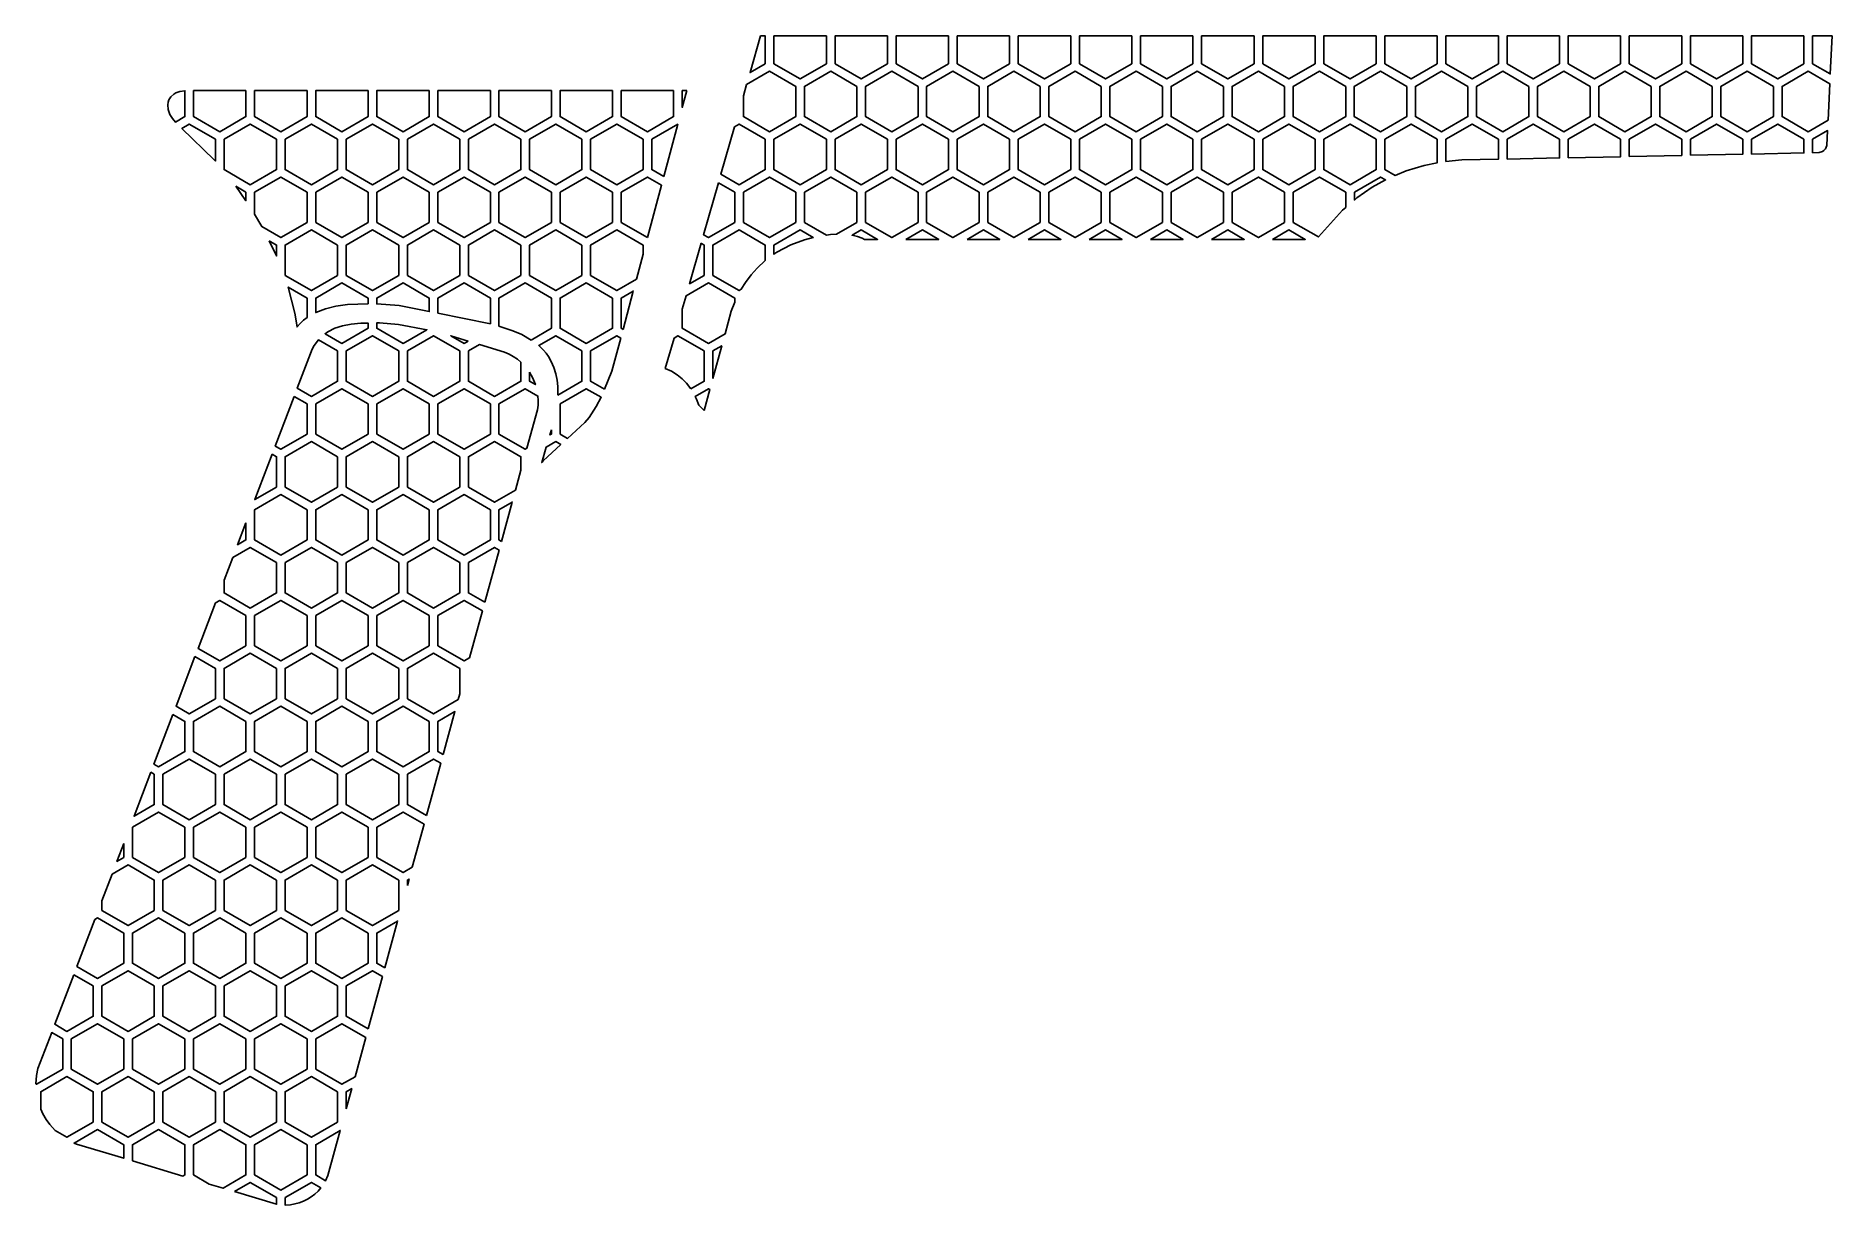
# Model space of a CAD drawing. Header units: millimetres. Extents: x 185 to 289, y -154 to -86.
import ezdxf

# ---------------------------------------------------------------- set-up
doc = ezdxf.new("R2010")
doc.units = ezdxf.units.MM

# ---------------------------------------------------------------- blocks, each defined once
blk = doc.blocks.new('HEX')
blk.add_lwpolyline([(1.516, 0.875), (0, 1.75), (-1.516, 0.875), (-1.516, -0.875), (0, -1.75), (1.516, -0.875)], close=True)

msp = doc.modelspace()

# ---------------------------------------------------------------- linework, layer by layer
for points in [[(226.608, -86.168), (226.884, -86.167), (226.884, -87.772), (226.003, -88.281), (226.608, -86.168)], [(230.415, -86.167), (230.415, -87.772), (228.9, -88.647), (227.384, -87.772), (227.384, -86.167), (230.415, -86.167)], [(233.946, -86.167), (233.946, -87.772), (232.431, -88.647), (230.915, -87.772), (230.915, -86.167), (233.946, -86.167)], [(237.478, -86.167), (237.478, -87.772), (235.962, -88.647), (234.446, -87.772), (234.446, -86.167), (237.478, -86.167)], [(241.009, -86.167), (241.009, -87.772), (239.493, -88.647), (237.978, -87.772), (237.978, -86.167), (241.009, -86.167)], [(244.54, -86.167), (244.54, -87.772), (243.024, -88.647), (241.509, -87.772), (241.509, -86.167), (244.54, -86.167)], [(248.071, -86.167), (248.071, -87.772), (246.555, -88.647), (245.04, -87.772), (245.04, -86.167), (248.071, -86.167)], [(251.602, -86.167), (251.602, -87.772), (250.086, -88.647), (248.571, -87.772), (248.571, -86.167), (251.602, -86.167)], [(255.133, -86.167), (255.133, -87.772), (253.617, -88.647), (252.102, -87.772), (252.102, -86.167), (255.133, -86.167)], [(258.664, -86.167), (258.664, -87.772), (257.149, -88.647), (255.633, -87.772), (255.633, -86.167), (258.664, -86.167)], [(262.195, -86.167), (262.195, -87.772), (260.68, -88.647), (259.164, -87.772), (259.164, -86.167), (262.195, -86.167)], [(265.726, -86.167), (265.726, -87.772), (264.211, -88.647), (262.695, -87.772), (262.695, -86.167), (265.726, -86.167)], [(269.257, -86.167), (269.257, -87.772), (267.742, -88.647), (266.226, -87.772), (266.226, -86.167), (269.257, -86.167)], [(272.788, -86.167), (272.788, -87.772), (271.273, -88.647), (269.757, -87.772), (269.757, -86.167), (272.788, -86.167)], [(276.32, -86.167), (276.32, -87.772), (274.804, -88.647), (273.288, -87.772), (273.288, -86.167), (276.32, -86.167)], [(279.851, -86.167), (279.851, -87.772), (278.335, -88.647), (276.82, -87.772), (276.82, -86.167), (279.851, -86.167)], [(283.382, -86.167), (283.382, -87.772), (281.866, -88.647), (280.351, -87.772), (280.351, -86.167), (283.382, -86.167)], [(286.913, -86.167), (286.913, -87.772), (285.397, -88.647), (283.882, -87.772), (283.882, -86.167), (286.913, -86.167)], [(288.541, -86.167), (288.438, -88.364), (287.413, -87.772), (287.413, -86.167), (288.541, -86.167)], [(225.805, -88.972), (227.134, -88.205), (228.65, -89.08), (228.65, -90.83), (227.134, -91.705), (225.619, -90.83), (225.619, -89.624), (225.805, -88.972)], [(288.312, -91.042), (287.163, -91.705), (285.647, -90.83), (285.647, -89.08), (287.163, -88.205), (288.411, -88.926), (288.312, -91.042)], [(192.623, -90.946), (192.475, -90.702), (192.381, -90.427), (192.358, -90.14), (192.377, -90), (192.418, -89.867), (192.525, -89.685), (192.706, -89.523), (192.812, -89.464), (193.045, -89.383), (193.339, -89.337), (193.339, -90.83), (192.792, -91.145), (192.623, -90.946)], [(196.87, -89.327), (196.87, -90.83), (195.354, -91.705), (193.839, -90.83), (193.839, -89.327), (196.87, -89.327)], [(200.401, -89.327), (200.401, -90.83), (198.886, -91.705), (197.37, -90.83), (197.37, -89.327), (200.401, -89.327)], [(203.932, -89.327), (203.932, -90.83), (202.417, -91.705), (200.901, -90.83), (200.901, -89.327), (203.932, -89.327)], [(207.463, -89.327), (207.463, -90.83), (205.948, -91.705), (204.432, -90.83), (204.432, -89.327), (207.463, -89.327)], [(210.994, -89.327), (210.994, -90.83), (209.479, -91.705), (207.963, -90.83), (207.963, -89.327), (210.994, -89.327)], [(214.525, -89.327), (214.525, -90.83), (213.01, -91.705), (211.494, -90.83), (211.494, -89.327), (214.525, -89.327)], [(218.057, -89.327), (218.057, -90.83), (216.541, -91.705), (215.025, -90.83), (215.025, -89.327), (218.057, -89.327)], [(221.588, -89.326), (221.588, -90.83), (220.072, -91.705), (218.557, -90.83), (218.557, -89.327), (221.588, -89.326)], [(222.346, -89.326), (222.088, -90.294), (222.088, -89.326), (222.346, -89.326)], [(195.038, -93.323), (193.164, -91.508), (193.589, -91.263), (195.104, -92.138), (195.104, -93.403), (195.038, -93.323)], [(221.021, -94.291), (220.322, -93.888), (220.322, -92.138), (221.828, -91.269), (221.021, -94.291)], [(225.106, -91.414), (225.369, -91.263), (226.884, -92.138), (226.884, -93.888), (225.369, -94.763), (224.321, -94.158), (225.106, -91.414)], [(264.961, -93.646), (263.921, -93.965), (263.29, -94.231), (262.695, -93.888), (262.695, -92.138), (264.211, -91.263), (265.726, -92.138), (265.726, -93.495), (264.961, -93.646)], [(267.133, -93.333), (266.226, -93.416), (266.226, -92.138), (267.742, -91.263), (269.257, -92.138), (269.257, -93.29), (267.133, -93.333)], [(269.757, -93.28), (269.757, -92.138), (271.273, -91.263), (272.788, -92.138), (272.788, -93.218), (269.757, -93.28)], [(273.288, -93.208), (273.288, -92.138), (274.804, -91.263), (276.32, -92.138), (276.32, -93.146), (273.288, -93.208)], [(276.82, -93.136), (276.82, -92.138), (278.335, -91.263), (279.851, -92.138), (279.851, -93.075), (276.82, -93.136)], [(280.351, -93.065), (280.351, -92.138), (281.866, -91.263), (283.382, -92.138), (283.382, -93.003), (280.351, -93.065)], [(283.882, -92.993), (283.882, -92.138), (285.397, -91.263), (286.913, -92.138), (286.913, -92.931), (283.882, -92.993)], [(288.237, -92.502), (288.16, -92.685), (288.063, -92.794), (287.982, -92.85), (287.793, -92.913), (287.413, -92.921), (287.413, -92.138), (288.284, -91.635), (288.237, -92.502)], [(197.37, -96.476), (197.37, -95.196), (198.886, -94.321), (200.401, -95.196), (200.401, -96.946), (198.886, -97.821), (197.791, -97.189), (197.37, -96.476)], [(220.08, -97.817), (218.557, -96.946), (218.557, -95.196), (220.072, -94.321), (220.887, -94.792), (220.08, -97.817)], [(230.662, -97.641), (230.418, -97.678), (229.15, -96.946), (229.15, -95.196), (230.665, -94.321), (232.181, -95.196), (232.181, -96.946), (230.995, -97.631), (230.662, -97.641)], [(260.241, -96.239), (258.849, -97.783), (257.399, -96.946), (257.399, -95.196), (258.914, -94.321), (260.43, -95.196), (260.43, -96.078), (260.241, -96.239)], [(261.969, -94.91), (261.073, -95.529), (260.93, -95.651), (260.93, -95.196), (262.445, -94.321), (262.736, -94.489), (261.969, -94.91)], [(196.281, -94.856), (196.87, -95.196), (196.87, -95.692), (196.281, -94.856)], [(224.179, -94.653), (225.119, -95.196), (225.119, -96.946), (223.603, -97.821), (223.319, -97.657), (224.179, -94.653)], [(219.436, -100.227), (218.307, -100.879), (216.791, -100.004), (216.791, -98.254), (218.307, -97.379), (219.822, -98.254), (219.822, -98.782), (219.436, -100.227)], [(226.884, -99.153), (226.414, -99.58), (226.062, -99.973), (225.733, -100.415), (225.492, -100.808), (225.369, -100.879), (223.853, -100.004), (223.853, -98.254), (225.369, -97.379), (226.884, -98.254), (226.884, -99.153)], [(229.144, -97.952), (228.358, -98.245), (227.56, -98.665), (227.384, -98.782), (227.384, -98.254), (228.9, -97.379), (229.66, -97.818), (229.144, -97.952)], [(232.618, -97.926), (232.492, -97.862), (232.218, -97.76), (231.902, -97.685), (232.431, -97.379), (233.378, -97.926), (232.618, -97.926)], [(235.015, -97.926), (235.962, -97.379), (236.909, -97.926), (235.015, -97.926)], [(238.546, -97.926), (239.493, -97.379), (240.44, -97.926), (238.546, -97.926)], [(242.077, -97.926), (243.024, -97.379), (243.971, -97.926), (242.077, -97.926)], [(245.608, -97.926), (246.555, -97.379), (247.502, -97.926), (245.608, -97.926)], [(249.14, -97.926), (250.086, -97.379), (251.033, -97.926), (249.14, -97.926)], [(252.671, -97.926), (253.617, -97.379), (254.564, -97.926), (252.671, -97.926)], [(256.202, -97.926), (257.149, -97.379), (258.095, -97.926), (256.202, -97.926)], [(198.221, -98.015), (198.636, -98.254), (198.636, -98.877), (198.221, -98.015)], [(223.177, -98.152), (223.353, -98.254), (223.353, -100.004), (222.508, -100.492), (223.177, -98.152)], [(200.204, -102.594), (200.006, -102.777), (199.829, -102.98), (199.697, -102.187), (199.312, -100.683), (200.401, -101.312), (200.401, -102.443), (200.204, -102.594)], [(202.731, -101.686), (202.07, -101.783), (201.46, -101.936), (200.901, -102.153), (200.901, -101.312), (202.417, -100.437), (203.932, -101.312), (203.932, -101.645), (202.731, -101.686)], [(205.732, -101.75), (204.432, -101.656), (204.432, -101.312), (205.948, -100.437), (207.463, -101.312), (207.463, -102.096), (205.732, -101.75)], [(207.963, -102.197), (207.963, -101.312), (209.479, -100.437), (210.994, -101.312), (210.994, -102.803), (207.963, -102.197)], [(213.35, -103.741), (212.805, -103.43), (212.303, -103.207), (211.494, -102.936), (211.494, -101.312), (213.01, -100.437), (214.525, -101.312), (214.525, -103.062), (213.35, -103.741)], [(224.921, -102.063), (224.56, -103.385), (223.603, -103.937), (222.088, -103.062), (222.088, -101.959), (222.31, -101.184), (223.603, -100.437), (225.119, -101.312), (225.119, -101.557), (224.921, -102.063)], [(218.663, -103.124), (218.557, -103.062), (218.557, -101.312), (219.254, -100.909), (218.663, -103.124)], [(201.607, -103.261), (202.004, -103.062), (202.452, -102.919), (202.953, -102.824), (203.51, -102.767), (203.932, -102.762), (203.932, -103.062), (202.417, -103.937), (201.442, -103.374), (201.607, -103.261)], [(204.585, -102.755), (205.696, -102.844), (207.325, -103.142), (205.948, -103.937), (204.432, -103.062), (204.432, -102.756), (204.585, -102.755)], [(200.691, -104.274), (200.817, -104.056), (201.06, -103.731), (202.167, -104.37), (202.167, -106.12), (200.651, -106.995), (199.834, -106.523), (200.691, -104.274)], [(209.713, -103.802), (209.479, -103.937), (208.707, -103.492), (209.713, -103.802)], [(214.896, -106.925), (214.894, -106.425), (214.851, -106.056), (214.775, -105.691), (214.663, -105.331), (214.51, -104.978), (214.357, -104.701), (214.219, -104.504), (214.062, -104.319), (213.791, -104.063), (214.775, -103.495), (216.291, -104.37), (216.291, -106.12), (214.896, -106.925)], [(217.599, -106.587), (216.791, -106.12), (216.791, -104.37), (218.307, -103.495), (218.53, -103.624), (218.02, -105.533), (217.599, -106.587)], [(222.585, -106.564), (222.335, -106.238), (222.077, -105.977), (221.786, -105.745), (221.463, -105.546), (221.108, -105.382), (221.611, -103.626), (221.838, -103.495), (223.353, -104.37), (223.353, -106.12), (222.585, -106.564)], [(212.555, -104.856), (212.76, -105.024), (212.76, -106.12), (211.244, -106.995), (209.729, -106.12), (209.729, -104.37), (210.364, -104.003), (211.808, -104.449), (212.074, -104.564), (212.323, -104.699), (212.555, -104.856)], [(223.853, -105.968), (223.853, -104.37), (224.372, -104.07), (223.853, -105.968)], [(213.26, -105.607), (213.432, -105.897), (213.604, -106.319), (213.26, -106.12), (213.26, -105.607)], [(213.759, -107.22), (213.75, -107.5), (213.714, -107.782), (213.108, -109.996), (213.01, -110.053), (211.494, -109.178), (211.494, -107.428), (213.01, -106.553), (213.744, -106.977), (213.759, -107.22)], [(217.118, -107.591), (216.702, -108.212), (216.465, -108.497), (215.453, -109.425), (215.025, -109.178), (215.025, -107.428), (216.541, -106.553), (217.4, -107.049), (217.118, -107.591)], [(223.347, -107.819), (223.043, -107.503), (222.914, -107.16), (222.834, -106.997), (223.603, -106.553), (223.681, -106.598), (223.347, -107.819)], [(199.653, -106.996), (200.401, -107.428), (200.401, -109.178), (198.886, -110.053), (198.56, -109.865), (199.653, -106.996)], [(214.525, -108.938), (214.525, -109.178), (214.439, -109.228), (214.525, -108.938)], [(212.446, -112.417), (211.244, -113.111), (209.729, -112.236), (209.729, -110.486), (211.244, -109.611), (212.76, -110.486), (212.76, -111.27), (212.446, -112.417)], [(214.039, -110.72), (213.961, -110.823), (214.23, -109.926), (214.775, -109.611), (215.066, -109.779), (214.039, -110.72)], [(198.38, -110.338), (198.636, -110.486), (198.636, -112.236), (197.38, -112.961), (198.38, -110.338)], [(211.637, -115.376), (211.494, -115.294), (211.494, -113.544), (212.259, -113.103), (211.637, -115.376)], [(196.87, -114.299), (196.87, -115.294), (196.384, -115.575), (196.87, -114.299)], [(196.102, -116.315), (197.12, -115.727), (198.636, -116.602), (198.636, -118.352), (197.12, -119.227), (195.604, -118.352), (195.604, -117.62), (196.102, -116.315)], [(210.673, -118.897), (209.729, -118.352), (209.729, -116.602), (211.244, -115.727), (211.5, -115.875), (210.673, -118.897)], [(195.105, -118.929), (195.354, -118.785), (196.87, -119.66), (196.87, -121.41), (195.354, -122.285), (194.102, -121.562), (195.105, -118.929)], [(209.797, -122.102), (209.479, -122.285), (207.963, -121.41), (207.963, -119.66), (209.479, -118.785), (210.537, -119.396), (209.797, -122.102)], [(193.922, -122.035), (195.104, -122.718), (195.104, -124.468), (193.589, -125.343), (192.828, -124.904), (193.922, -122.035)], [(209.134, -124.523), (207.713, -125.343), (206.198, -124.468), (206.198, -122.718), (207.713, -121.843), (209.229, -122.718), (209.229, -124.177), (209.134, -124.523)], [(192.648, -125.377), (193.339, -125.776), (193.339, -127.526), (191.823, -128.401), (191.555, -128.246), (192.648, -125.377)], [(208.265, -127.7), (207.963, -127.526), (207.963, -125.776), (208.947, -125.208), (208.265, -127.7)], [(191.374, -128.719), (191.573, -128.834), (191.573, -130.584), (190.407, -131.258), (191.374, -128.719)], [(207.302, -131.222), (206.198, -130.584), (206.198, -128.834), (207.713, -127.959), (208.129, -128.199), (207.302, -131.222)], [(206.485, -134.207), (205.948, -134.517), (204.432, -133.642), (204.432, -131.892), (205.948, -131.017), (207.165, -131.72), (206.485, -134.207)], [(189.808, -132.829), (189.808, -133.642), (189.41, -133.872), (189.808, -132.829)], [(189.128, -134.612), (190.058, -134.075), (191.573, -134.95), (191.573, -136.7), (190.058, -137.575), (188.542, -136.7), (188.542, -136.149), (189.128, -134.612)], [(206.198, -135.257), (206.198, -134.95), (206.297, -134.893), (206.198, -135.257)], [(188.132, -137.226), (188.292, -137.133), (189.808, -138.008), (189.808, -139.758), (188.292, -140.633), (187.097, -139.943), (188.132, -137.226)], [(204.894, -140.024), (204.432, -139.758), (204.432, -138.008), (205.635, -137.314), (204.894, -140.024)], [(186.916, -140.416), (188.042, -141.066), (188.042, -142.816), (186.527, -143.691), (185.823, -143.285), (186.916, -140.416)], [(203.93, -143.546), (202.667, -142.816), (202.667, -141.066), (204.182, -140.191), (204.757, -140.523), (203.93, -143.546)], [(203.173, -146.312), (202.417, -146.749), (200.901, -145.874), (200.901, -144.124), (202.417, -143.249), (203.794, -144.044), (203.173, -146.312)], [(184.731, -146.732), (184.767, -146.234), (184.847, -145.846), (185.643, -143.758), (186.277, -144.124), (186.277, -145.874), (184.761, -146.749), (184.731, -146.732)], [(185.845, -149.413), (185.54, -149.083), (185.32, -148.777), (185.132, -148.452), (185.011, -148.183), (185.011, -147.182), (186.527, -146.307), (188.042, -147.182), (188.042, -148.932), (186.527, -149.807), (185.845, -149.413)], [(202.667, -148.164), (202.667, -147.182), (202.986, -146.998), (202.667, -148.164)], [(187.078, -150.208), (186.94, -150.146), (188.292, -149.365), (189.808, -150.24), (189.808, -151.029), (187.078, -150.208)], [(190.308, -151.18), (190.308, -150.24), (191.823, -149.365), (193.339, -150.24), (193.339, -151.99), (193.223, -152.057), (190.308, -151.18)], [(194.751, -152.517), (193.839, -151.99), (193.839, -150.24), (195.354, -149.365), (196.87, -150.24), (196.87, -151.99), (195.545, -152.755), (194.751, -152.517)], [(201.61, -152.027), (201.473, -152.32), (200.901, -151.99), (200.901, -150.24), (202.323, -149.419), (201.61, -152.027)], [(196.202, -152.953), (197.12, -152.423), (198.636, -153.298), (198.636, -153.686), (196.202, -152.953)], [(201.04, -152.918), (200.85, -153.095), (200.645, -153.253), (200.425, -153.391), (200.194, -153.506), (199.952, -153.599), (199.701, -153.668), (199.443, -153.712), (199.136, -153.73), (199.136, -153.298), (200.651, -152.423), (201.197, -152.739), (201.04, -152.918)]]:
    msp.add_lwpolyline(points, close=True)

# ---------------------------------------------------------------- block references
for p in [(230.665, -89.955), (234.196, -89.955), (237.728, -89.955), (241.259, -89.955), (244.79, -89.955), (248.321, -89.955), (251.852, -89.955), (255.383, -89.955), (258.914, -89.955), (262.445, -89.955), (265.976, -89.955), (269.507, -89.955), (273.038, -89.955), (276.57, -89.955), (280.101, -89.955), (283.632, -89.955), (197.12, -93.013), (200.651, -93.013), (204.182, -93.013), (207.713, -93.013), (211.244, -93.013), (214.775, -93.013), (218.307, -93.013), (228.9, -93.013), (232.431, -93.013), (235.962, -93.013), (239.493, -93.013), (243.024, -93.013), (246.555, -93.013), (250.086, -93.013), (253.617, -93.013), (257.149, -93.013), (260.68, -93.013), (202.417, -96.071), (205.948, -96.071), (209.479, -96.071), (213.01, -96.071), (216.541, -96.071), (227.134, -96.071), (234.196, -96.071), (237.728, -96.071), (241.259, -96.071), (244.79, -96.071), (248.321, -96.071), (251.852, -96.071), (255.383, -96.071), (200.651, -99.129), (204.182, -99.129), (207.713, -99.129), (211.244, -99.129), (214.775, -99.129), (216.541, -102.187), (204.182, -105.245), (207.713, -105.245), (202.417, -108.303), (205.948, -108.303), (209.479, -108.303), (200.651, -111.361), (204.182, -111.361), (207.713, -111.361), (198.886, -114.419), (202.417, -114.419), (205.948, -114.419), (209.479, -114.419), (200.651, -117.477), (204.182, -117.477), (207.713, -117.477), (198.886, -120.535), (202.417, -120.535), (205.948, -120.535), (197.12, -123.593), (200.651, -123.593), (204.182, -123.593), (195.354, -126.651), (198.886, -126.651), (202.417, -126.651), (205.948, -126.651), (193.589, -129.709), (197.12, -129.709), (200.651, -129.709), (204.182, -129.709), (191.823, -132.767), (195.354, -132.767), (198.886, -132.767), (202.417, -132.767), (193.589, -135.825), (197.12, -135.825), (200.651, -135.825), (204.182, -135.825), (191.823, -138.883), (195.354, -138.883), (198.886, -138.883), (202.417, -138.883), (190.058, -141.941), (193.589, -141.941), (197.12, -141.941), (200.651, -141.941), (188.292, -144.999), (191.823, -144.999), (195.354, -144.999), (198.886, -144.999), (190.058, -148.057), (193.589, -148.057), (197.12, -148.057), (200.651, -148.057), (198.886, -151.115)]:
    msp.add_blockref('HEX', p)

doc.saveas('drawing.dxf')
